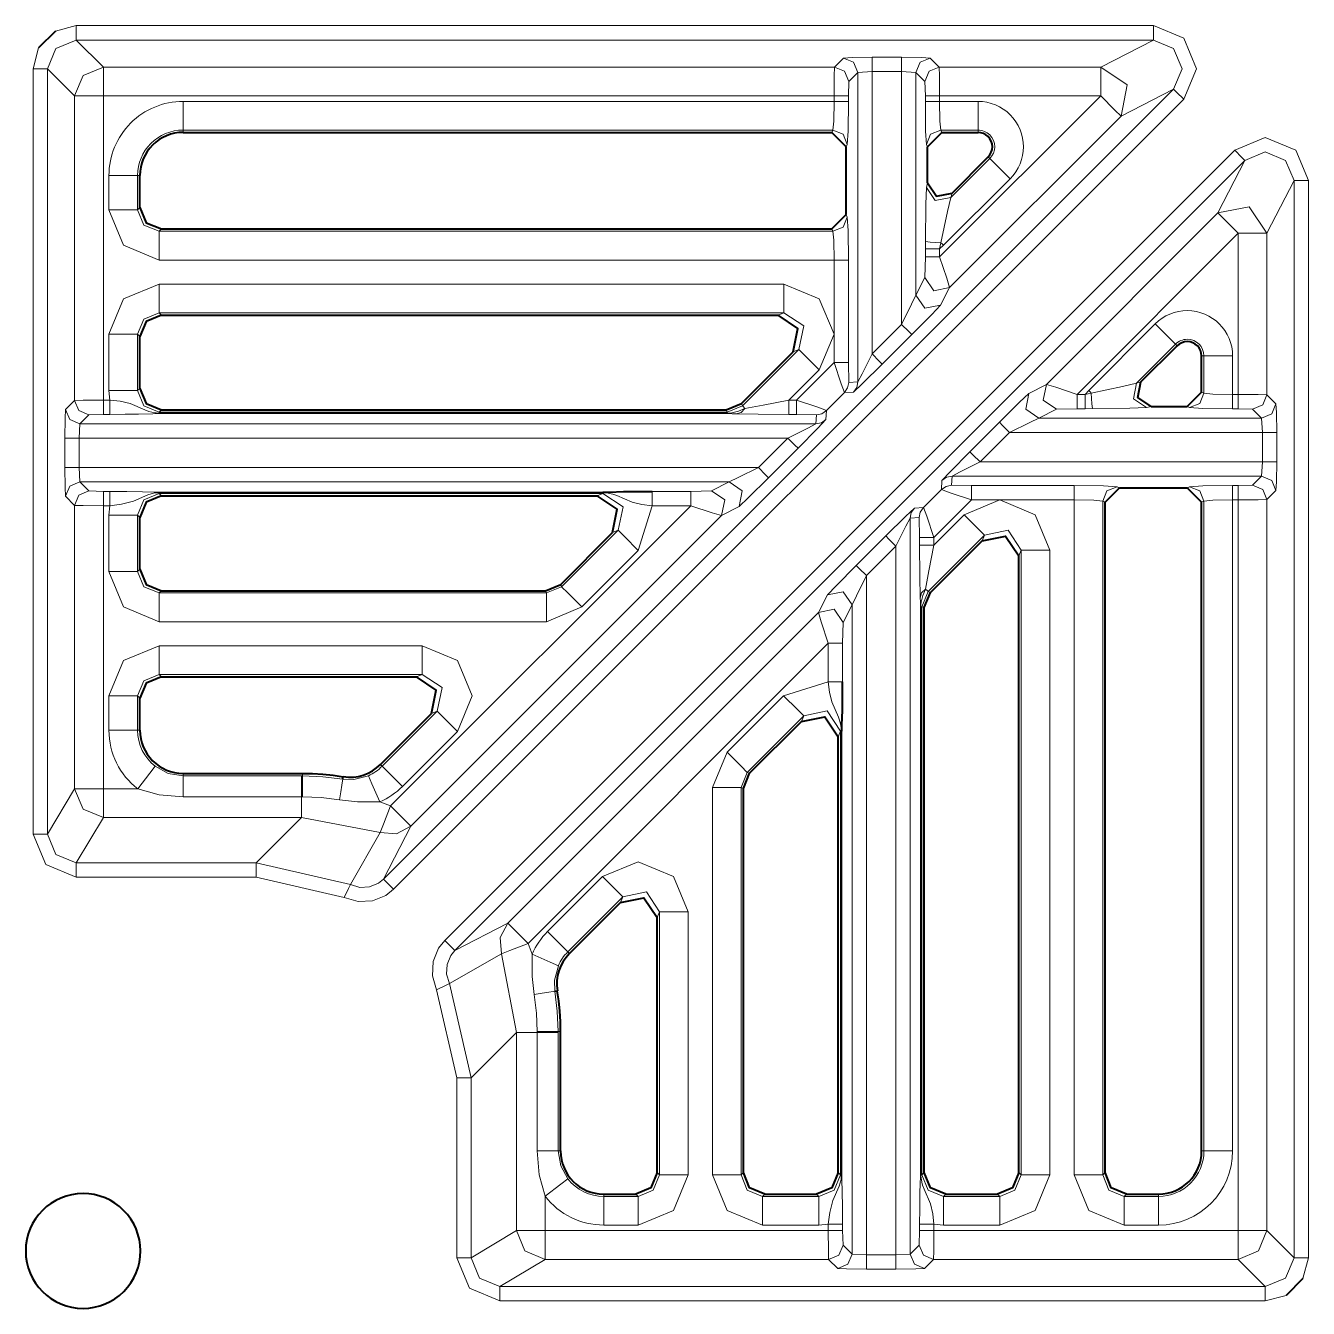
# Model space of a CAD drawing. Header units: millimetres. Extents: x 0 to 2941, y -405 to 1422.
# Drawn here: x 404.57 to 449.25, y 408.69 to 453.38 of the extents above; entities that cross this region are included whole.
import ezdxf

# ---------------------------------------------------------------- set-up
doc = ezdxf.new("R2010")
doc.units = ezdxf.units.MM
doc.layers.add('FINE', color=9, linetype='Continuous')
doc.layers.add('OUTLINE', color=7, linetype='Continuous')

msp = doc.modelspace()

# ---------------------------------------------------------------- linework, layer by layer
at = {"layer": 'FINE', "lineweight": 9}
for p, q in [((405.602, 453.189), (406.329, 453.377)), ((406.329, 453.377), (443.853, 453.377)), ((404.83, 451.878), (405.018, 452.605)), ((404.83, 425.213), (404.83, 451.878)), ((433.241, 451.434), (433.228, 450.934)), ((433.556, 451.749), (433.241, 451.434)), ((433.556, 451.749), (433.556, 440.966)), ((435.082, 451.775), (434.056, 451.775)), ((435.082, 451.775), (435.082, 442.968)), ((435.582, 451.749), (435.082, 451.775)), ((435.897, 451.434), (435.582, 451.749)), ((435.582, 443.992), (435.582, 451.749)), ((435.91, 450.934), (435.897, 451.434)), ((406.273, 440.321), (406.273, 450.934)), ((433.228, 450.934), (433.228, 450.739)), ((435.91, 450.739), (435.91, 450.934)), ((444.913, 450.817), (417.387, 423.291)), ((436.409, 450.739), (437.745, 450.739)), ((442.727, 450.227), (436.75, 444.25)), ((432.691, 449.74), (410.049, 449.74)), ((410.049, 449.74), (410.049, 449.659)), ((432.65, 449.659), (432.691, 449.74)), ((437.745, 449.659), (437.745, 449.74)), ((433.191, 449.241), (433.15, 449.158)), ((435.988, 449.158), (435.947, 449.241)), ((446.693, 449.037), (419.168, 421.511)), ((419.521, 421.158), (447.046, 448.683)), ((447.046, 448.683), (446.103, 446.851)), ((407.469, 446.961), (407.469, 448.158)), ((435.947, 447.744), (435.988, 447.901)), ((438.862, 448.041), (436.546, 445.725)), ((447.81, 446.144), (448.754, 447.977)), ((448.754, 447.977), (448.754, 410.453)), ((449.253, 410.453), (449.253, 447.977)), ((433.15, 446.793), (433.191, 446.711)), ((446.103, 446.851), (440.127, 440.874)), ((409.298, 446.294), (409.216, 446.212)), ((409.216, 446.212), (432.691, 446.212)), ((432.691, 446.212), (432.65, 446.294)), ((441.2, 440.533), (446.81, 446.144)), ((446.81, 446.144), (446.81, 440.533)), ((447.81, 440.521), (447.81, 446.144)), ((435.91, 445.602), (435.91, 445.862)), ((435.91, 445.324), (435.91, 445.602)), ((436.546, 445.725), (436.409, 445.602)), ((432.728, 445.213), (409.216, 445.213)), ((432.728, 441.643), (432.728, 445.213)), ((433.228, 445.213), (433.228, 441.643)), ((435.897, 444.604), (435.91, 445.324)), ((409.216, 444.373), (430.975, 444.373)), ((435.582, 443.992), (435.897, 444.604)), ((436.75, 444.25), (436.435, 443.638)), ((430.975, 443.375), (409.216, 443.375)), ((409.216, 443.375), (409.298, 443.294)), ((430.779, 443.294), (430.975, 443.375)), ((434.056, 441.942), (435.082, 442.968)), ((407.469, 440.661), (407.469, 442.626)), ((431.505, 442.096), (431.309, 442.015)), ((431.42, 440.334), (432.728, 441.643)), ((433.228, 441.643), (433.241, 440.948)), ((445.535, 441.869), (445.616, 441.869)), ((445.616, 441.869), (445.616, 440.571)), ((432.211, 441.39), (431.155, 440.334)), ((407.499, 440.334), (407.469, 440.661)), ((433.241, 440.948), (433.556, 440.966)), ((443.423, 440.964), (443.267, 440.924)), ((405.958, 440.006), (406.273, 440.321)), ((429.506, 440.213), (429.54, 440.131)), ((431.155, 440.334), (431.42, 440.334)), ((433.095, 440.595), (432.467, 439.968)), ((433.41, 440.613), (433.095, 440.595)), ((441.478, 440.533), (441.2, 440.533)), ((445.616, 440.571), (445.535, 440.611)), ((448.125, 440.205), (447.81, 440.521)), ((407.273, 439.834), (406.773, 439.822)), ((407.499, 439.834), (407.273, 439.834)), ((409.298, 439.993), (409.216, 439.912)), ((409.216, 439.912), (429.01, 439.912)), ((409.216, 439.88), (429.01, 439.88)), ((429.01, 439.863), (409.216, 439.863)), ((429.01, 439.912), (428.977, 439.993)), ((431.42, 439.834), (431.155, 439.834)), ((432.467, 439.968), (432.449, 439.653)), ((439.868, 439.705), (440.48, 440.021)), ((440.48, 440.021), (441.2, 440.033)), ((443.62, 440.071), (443.777, 440.112)), ((446.615, 440.033), (446.81, 440.033)), ((446.81, 440.033), (447.31, 440.021)), ((447.31, 440.021), (447.625, 439.705)), ((406.458, 439.506), (406.432, 439.006)), ((439.868, 439.705), (447.625, 439.705)), ((447.625, 439.705), (447.651, 439.206)), ((405.932, 437.981), (405.932, 439.006)), ((430.094, 437.981), (431.12, 439.006)), ((437.818, 438.18), (438.844, 439.206)), ((447.651, 439.206), (447.651, 438.18)), ((431.474, 438.653), (430.448, 437.627)), ((406.432, 437.981), (430.094, 437.981)), ((406.432, 437.981), (406.458, 437.481)), ((437.818, 438.18), (447.651, 438.18)), ((447.651, 438.18), (447.625, 437.68)), ((436.489, 437.534), (436.471, 437.218)), ((436.825, 437.365), (436.843, 437.68)), ((447.625, 437.68), (436.843, 437.68)), ((447.625, 437.68), (447.31, 437.365)), ((406.458, 437.481), (406.773, 437.166)), ((429.071, 437.481), (406.458, 437.481)), ((406.773, 437.166), (407.273, 437.153)), ((407.273, 437.153), (407.499, 437.153)), ((409.216, 437.124), (424.675, 437.124)), ((424.675, 437.107), (409.216, 437.107)), ((424.675, 437.075), (409.216, 437.075)), ((409.216, 437.075), (409.298, 436.993)), ((424.479, 436.993), (424.675, 437.075)), ((426.398, 437.153), (427.739, 437.153)), ((436.471, 437.218), (435.844, 436.591)), ((437.519, 437.352), (436.825, 437.365)), ((441.09, 437.352), (437.519, 437.352)), ((442.67, 437.274), (442.588, 437.315)), ((445.117, 437.315), (445.035, 437.274)), ((446.81, 437.352), (446.615, 437.352)), ((447.31, 437.365), (446.81, 437.352)), ((406.273, 426.786), (406.273, 436.666)), ((407.499, 436.653), (407.273, 436.653)), ((407.273, 436.653), (407.273, 426.786)), ((407.469, 436.326), (407.499, 436.653)), ((426.398, 436.653), (425.911, 435.09)), ((429.424, 436.627), (428.812, 436.312)), ((436.21, 435.543), (437.519, 436.852)), ((437.519, 436.852), (441.09, 436.852)), ((441.09, 436.852), (441.09, 413.34)), ((442.088, 413.34), (442.088, 436.815)), ((442.088, 436.815), (442.17, 436.774)), ((445.535, 436.774), (445.616, 436.815)), ((445.616, 436.815), (445.616, 414.172)), ((446.615, 414.172), (446.615, 436.852)), ((446.615, 436.852), (446.81, 436.852)), ((446.81, 436.852), (446.81, 411.397)), ((447.81, 411.397), (447.81, 436.865)), ((407.469, 434.361), (407.469, 436.326)), ((428.812, 436.312), (417.989, 425.49)), ((435.382, 410.582), (435.382, 436.22)), ((437.266, 436.335), (436.21, 435.279)), ((423.24, 433.831), (425.205, 435.796)), ((425.205, 435.796), (425.008, 435.715)), ((436.008, 433.664), (437.972, 435.629)), ((436.21, 435.279), (436.21, 435.543)), ((437.972, 435.629), (437.891, 435.432)), ((425.911, 435.09), (423.946, 433.125)), ((433.857, 434.218), (434.883, 435.244)), ((434.883, 435.244), (434.883, 410.556)), ((439.17, 434.903), (439.251, 435.099)), ((439.251, 435.099), (439.251, 413.34)), ((440.25, 413.34), (440.25, 435.099)), ((408.467, 434.361), (408.549, 434.442)), ((423.206, 433.913), (423.24, 433.831)), ((433.857, 410.556), (433.857, 434.218)), ((409.298, 433.693), (409.216, 433.612)), ((422.71, 433.612), (423.24, 433.831)), ((432.504, 433.548), (432.188, 432.936)), ((436.089, 433.63), (436.008, 433.664)), ((423.946, 433.125), (422.71, 432.613)), ((433.042, 432.582), (433.357, 433.194)), ((433.357, 433.194), (433.357, 410.582)), ((435.74, 433.134), (435.74, 413.34)), ((435.756, 413.34), (435.756, 433.134)), ((435.788, 433.134), (435.87, 433.101)), ((435.788, 413.34), (435.788, 433.134)), ((422.71, 432.613), (409.216, 432.613)), ((432.188, 432.936), (421.366, 422.113)), ((409.216, 431.773), (418.375, 431.773)), ((422.073, 421.406), (432.529, 431.862)), ((409.216, 430.775), (409.298, 430.693)), ((418.375, 430.775), (409.216, 430.775)), ((418.179, 430.693), (418.375, 430.775)), ((407.469, 428.828), (407.469, 430.026)), ((408.467, 430.026), (408.467, 428.828)), ((408.549, 429.944), (408.467, 430.026)), ((429.708, 427.364), (431.672, 429.329)), ((431.672, 429.329), (431.591, 429.132)), ((408.467, 428.828), (408.549, 428.828)), ((419.611, 428.79), (417.693, 426.871)), ((432.983, 428.799), (432.983, 413.34)), ((433, 413.34), (433, 428.799)), ((410.049, 427.328), (410.049, 427.242)), ((410.049, 427.242), (414.171, 427.242)), ((414.171, 427.242), (414.21, 427.242)), ((414.21, 427.328), (414.21, 427.242)), ((429.488, 426.834), (429.708, 427.364)), ((429.789, 427.33), (429.708, 427.364)), ((407.273, 426.786), (408.471, 426.786)), ((428.49, 426.834), (428.49, 413.34)), ((414.171, 426.515), (410.049, 426.515)), ((414.211, 426.515), (414.171, 426.515)), ((416.907, 426.334), (417.282, 426.197)), ((407.273, 425.787), (406.329, 424.213)), ((414.171, 425.787), (407.273, 425.787)), ((412.596, 424.213), (414.171, 425.787)), ((416.917, 425.267), (414.171, 425.787)), ((417.989, 425.49), (417.034, 423.645)), ((415.887, 423.452), (416.917, 425.267)), ((406.329, 424.213), (412.596, 424.213)), ((412.596, 424.213), (415.887, 423.452)), ((415.668, 423.003), (412.596, 423.713)), ((424.666, 423.735), (422.748, 421.816)), ((423.454, 421.11), (425.372, 423.029)), ((425.372, 423.029), (425.291, 422.832)), ((427.65, 413.34), (427.65, 422.499)), ((421.366, 422.113), (419.521, 421.158)), ((422.21, 421.031), (422.073, 421.406)), ((419.328, 420.011), (421.144, 421.04)), ((421.144, 421.04), (421.664, 418.295)), ((423.511, 421.053), (423.454, 421.11)), ((418.879, 419.792), (419.589, 416.72)), ((420.089, 416.72), (419.328, 420.011)), ((420.089, 416.72), (421.664, 418.295)), ((421.664, 418.295), (421.664, 411.397)), ((422.391, 418.335), (422.391, 418.295)), ((422.391, 418.295), (422.391, 414.172)), ((423.204, 418.333), (423.119, 418.333)), ((423.119, 418.295), (423.119, 418.333)), ((419.589, 416.72), (419.589, 410.452)), ((420.089, 410.452), (420.089, 416.72)), ((445.616, 414.172), (445.535, 414.172)), ((426.651, 413.34), (426.57, 413.421)), ((429.57, 413.421), (429.488, 413.34)), ((435.87, 413.421), (435.788, 413.34)), ((439.251, 413.34), (439.17, 413.421)), ((442.17, 413.421), (442.088, 413.34)), ((422.663, 411.397), (422.663, 412.595)), ((425.821, 412.672), (425.902, 412.591)), ((432.121, 412.672), (432.202, 412.591)), ((438.421, 412.672), (438.502, 412.591)), ((444.035, 412.672), (444.035, 412.591)), ((430.237, 411.592), (432.202, 411.592)), ((432.202, 411.592), (432.529, 411.623)), ((432.529, 411.623), (432.529, 411.397)), ((433.029, 411.397), (433.029, 411.623)), ((435.71, 411.623), (435.71, 411.397)), ((436.21, 411.623), (436.537, 411.592)), ((436.21, 411.397), (436.21, 411.623)), ((436.537, 411.592), (438.502, 411.592)), ((442.837, 411.592), (444.035, 411.592)), ((421.664, 411.397), (420.089, 410.452)), ((432.529, 411.397), (422.663, 411.397)), ((433.042, 410.897), (433.029, 411.397)), ((435.71, 411.397), (435.698, 410.897)), ((446.81, 411.397), (436.21, 411.397)), ((448.754, 410.453), (447.81, 411.397)), ((433.357, 410.582), (433.042, 410.897)), ((435.698, 410.897), (435.382, 410.582)), ((421.089, 409.453), (422.663, 410.397)), ((422.663, 410.397), (432.542, 410.397)), ((432.542, 410.397), (432.857, 410.082)), ((433.857, 410.556), (433.357, 410.582)), ((434.883, 410.556), (433.857, 410.556)), ((435.382, 410.582), (434.883, 410.556)), ((435.882, 410.082), (436.197, 410.397)), ((436.197, 410.397), (446.81, 410.397)), ((446.81, 410.397), (447.754, 409.453)), ((449.066, 409.726), (449.253, 410.453)), ((433.857, 410.056), (434.883, 410.056)), ((447.754, 409.453), (421.089, 409.453)), ((421.089, 408.954), (447.754, 408.954)), ((447.754, 408.954), (448.481, 409.141))]:
    msp.add_line(p, q, dxfattribs=at)
for points in [[(406.329, 452.877), (406.329, 453.028), (406.329, 453.377)], [(443.853, 452.877), (443.853, 453.028), (443.853, 453.377)], [(443.853, 453.377), (444.914, 452.938), (445.353, 451.878), (444.913, 450.817)], [(406.329, 452.877), (405.622, 452.585), (405.33, 451.878)], [(443.853, 452.877), (406.329, 452.877), (407.273, 451.933), (432.741, 451.933), (433.056, 452.249)], [(436.081, 452.249), (436.397, 451.933), (442.02, 451.933), (443.853, 452.877)], [(444.559, 451.17), (444.854, 451.878), (444.561, 452.585), (443.853, 452.877)], [(433.056, 452.249), (433.358, 452.267), (434.056, 452.275)], [(433.556, 451.749), (433.41, 452.102), (433.056, 452.249)], [(434.056, 451.775), (434.056, 452.123), (434.056, 452.275)], [(434.056, 452.275), (435.082, 452.275), (435.78, 452.267), (436.081, 452.249)], [(435.082, 451.775), (435.082, 452.123), (435.082, 452.275)], [(435.582, 451.749), (435.728, 452.102), (436.081, 452.249)], [(405.33, 451.878), (405.179, 451.878), (404.83, 451.878)], [(406.273, 450.934), (405.33, 451.878), (405.33, 425.213), (406.273, 426.786)], [(406.273, 450.934), (406.566, 451.641), (407.273, 451.933)], [(407.273, 450.934), (407.273, 451.632), (407.273, 451.933)], [(432.728, 450.934), (432.732, 451.632), (432.741, 451.933)], [(433.241, 451.434), (433.094, 451.787), (432.741, 451.933)], [(435.897, 451.434), (436.043, 451.787), (436.397, 451.933)], [(436.397, 451.933), (436.406, 451.632), (436.409, 450.934)], [(442.02, 451.933), (442.942, 451.316), (442.727, 450.227)], [(442.02, 450.934), (442.02, 451.632), (442.02, 451.933)], [(434.056, 441.942), (434.056, 451.775), (433.556, 451.749)], [(407.273, 450.934), (406.575, 450.934), (406.273, 450.934)], [(432.728, 450.934), (407.273, 450.934), (407.273, 440.334), (407.499, 440.334)], [(410.049, 450.739), (432.728, 450.739), (432.728, 450.934)], [(417.034, 423.645), (444.559, 451.17), (442.727, 450.227)], [(433.228, 450.934), (433.077, 450.934), (432.728, 450.934)], [(435.91, 450.934), (436.061, 450.934), (436.409, 450.934)], [(442.02, 450.934), (436.409, 450.934), (436.409, 450.739)], [(436.409, 445.602), (436.409, 445.324), (442.02, 450.934)], [(442.727, 450.227), (442.515, 450.438), (442.02, 450.934)], [(444.559, 451.17), (444.665, 451.065), (444.913, 450.817)], [(410.049, 449.74), (410.049, 450.05), (410.049, 450.739)], [(432.691, 449.74), (432.718, 450.05), (432.728, 450.739)], [(433.228, 450.739), (433.077, 450.739), (432.728, 450.739)], [(433.228, 450.739), (433.217, 449.706), (433.191, 449.241)], [(435.91, 450.739), (436.061, 450.739), (436.409, 450.739)], [(435.947, 449.241), (435.92, 449.706), (435.91, 450.739)], [(436.409, 450.739), (436.42, 450.05), (436.447, 449.74)], [(437.745, 450.739), (437.745, 450.05), (437.745, 449.74)], [(433.191, 449.241), (433.044, 449.593), (432.691, 449.74)], [(435.947, 449.241), (436.093, 449.593), (436.447, 449.74)], [(437.745, 449.74), (436.447, 449.74), (436.487, 449.659)], [(449.253, 447.977), (448.814, 449.038), (447.754, 449.477), (446.693, 449.037)], [(436.84, 447.547), (436.8, 447.391), (438.156, 448.747), (438.098, 448.805)], [(438.862, 448.041), (438.375, 448.528), (438.156, 448.747)], [(447.046, 448.683), (446.941, 448.789), (446.693, 449.037)], [(447.046, 448.683), (447.754, 448.978), (448.461, 448.685), (448.754, 447.977)], [(408.467, 448.158), (408.157, 448.158), (407.469, 448.158)], [(408.549, 448.158), (408.467, 448.158), (408.467, 446.961), (408.549, 447.042)], [(448.754, 447.977), (448.905, 447.977), (449.253, 447.977)], [(435.91, 445.862), (435.922, 447.158), (435.947, 447.744)], [(436.8, 447.391), (436.256, 447.285), (435.947, 447.744)], [(436.8, 447.391), (436.681, 446.898), (436.455, 445.816)], [(408.467, 446.961), (408.157, 446.961), (407.469, 446.961)], [(409.216, 445.213), (407.98, 445.725), (407.469, 446.961)], [(408.467, 446.961), (408.685, 446.43), (409.216, 446.212)], [(447.81, 446.144), (447.192, 447.066), (446.103, 446.851)], [(432.691, 446.212), (433.044, 446.358), (433.191, 446.711)], [(433.191, 446.711), (433.217, 446.246), (433.228, 445.213)], [(446.103, 446.851), (446.315, 446.639), (446.81, 446.144)], [(409.216, 446.212), (409.216, 445.902), (409.216, 445.213)], [(432.728, 445.213), (432.718, 445.902), (432.691, 446.212)], [(446.81, 446.144), (447.508, 446.144), (447.81, 446.144)], [(436.455, 445.816), (436.078, 445.829), (435.91, 445.862)], [(436.409, 445.602), (436.061, 445.602), (435.91, 445.602)], [(436.546, 445.725), (436.501, 445.771), (436.455, 445.816), (436.409, 445.602)], [(432.728, 445.213), (433.077, 445.213), (433.228, 445.213)], [(436.409, 445.324), (436.061, 445.324), (435.91, 445.324)], [(436.409, 445.324), (436.654, 444.577), (436.75, 444.25)], [(407.469, 442.626), (407.98, 443.862), (409.216, 444.373)], [(409.216, 443.375), (409.216, 443.685), (409.216, 444.373)], [(430.975, 443.375), (430.975, 443.685), (430.975, 444.373)], [(430.975, 444.373), (432.216, 443.863), (432.728, 442.629), (432.211, 441.39)], [(436.75, 444.25), (436.206, 444.143), (435.897, 444.604)], [(435.082, 442.968), (435.431, 443.673), (435.582, 443.992)], [(436.435, 443.638), (435.891, 443.53), (435.582, 443.992)], [(409.216, 443.375), (408.685, 443.157), (408.467, 442.626)], [(431.505, 442.096), (431.68, 442.918), (430.975, 443.375)], [(436.435, 443.638), (436.133, 443.319), (435.435, 442.614), (434.409, 441.589)], [(435.435, 442.614), (435.33, 442.72), (435.082, 442.968)], [(443.917, 442.986), (441.601, 440.67), (441.478, 440.533)], [(443.917, 442.986), (444.404, 442.499), (444.623, 442.28)], [(408.467, 442.626), (408.157, 442.626), (407.469, 442.626)], [(408.549, 442.544), (408.467, 442.626), (408.467, 440.661), (408.549, 440.742)], [(429.627, 440.045), (429.566, 440.105), (429.54, 440.131), (431.505, 442.096)], [(432.211, 441.39), (431.724, 441.877), (431.505, 442.096)], [(443.267, 440.924), (444.623, 442.28), (444.681, 442.222)], [(432.728, 441.643), (433.077, 441.643), (433.228, 441.643)], [(433.095, 440.595), (432.98, 440.903), (432.728, 441.643)], [(434.409, 441.589), (433.712, 440.898), (433.41, 440.613)], [(433.556, 440.966), (433.707, 441.251), (434.056, 441.942)], [(434.409, 441.589), (434.304, 441.694), (434.056, 441.942)], [(446.615, 441.869), (445.926, 441.869), (445.616, 441.869)], [(446.81, 440.533), (446.615, 440.533), (446.615, 441.869)], [(408.467, 440.661), (408.157, 440.661), (407.469, 440.661)], [(408.467, 440.661), (408.685, 440.13), (409.216, 439.912)], [(433.095, 440.595), (433.203, 440.757), (433.241, 440.948)], [(433.41, 440.613), (433.518, 440.775), (433.556, 440.966)], [(440.127, 440.874), (439.514, 440.559), (439.195, 440.257), (438.491, 439.559)], [(440.127, 440.874), (440.019, 440.329), (440.48, 440.021)], [(441.2, 440.533), (440.453, 440.777), (440.127, 440.874)], [(443.267, 440.924), (442.774, 440.805), (441.692, 440.579), (441.478, 440.533)], [(441.601, 440.67), (441.647, 440.625), (441.692, 440.579)], [(443.267, 440.924), (443.161, 440.38), (443.62, 440.071)], [(406.273, 440.321), (406.575, 440.33), (407.273, 440.334)], [(406.773, 439.822), (406.42, 439.968), (406.273, 440.321)], [(407.273, 439.834), (407.273, 439.985), (407.273, 440.334)], [(407.499, 439.834), (407.499, 439.985), (407.499, 440.334)], [(407.499, 440.334), (407.863, 440.291), (408.206, 440.213), (408.724, 439.988), (408.861, 439.937), (408.968, 439.908), (409.113, 439.885), (409.183, 439.88), (409.216, 439.88), (409.216, 439.901), (409.216, 439.912)], [(429.627, 440.045), (430.261, 440.16), (431.155, 440.334)], [(431.155, 439.834), (431.155, 439.985), (431.155, 440.334)], [(431.42, 439.834), (431.42, 439.985), (431.42, 440.334)], [(431.42, 440.334), (432.159, 440.082), (432.467, 439.968)], [(439.514, 440.559), (439.407, 440.014), (439.868, 439.705)], [(441.2, 440.533), (441.2, 440.184), (441.2, 440.033)], [(441.478, 440.533), (441.478, 440.184), (441.478, 440.033)], [(441.692, 440.579), (441.705, 440.201), (441.738, 440.034)], [(445.117, 440.071), (445.469, 440.217), (445.616, 440.571)], [(446.615, 440.533), (445.926, 440.544), (445.616, 440.571)], [(446.615, 440.033), (446.615, 440.184), (446.615, 440.533)], [(446.81, 440.033), (446.81, 440.184), (446.81, 440.533)], [(447.81, 440.521), (447.508, 440.53), (446.81, 440.533)], [(447.31, 440.021), (447.663, 440.167), (447.81, 440.521)], [(447.625, 439.705), (447.979, 439.852), (448.125, 440.205)], [(448.151, 438.18), (448.151, 439.206), (448.143, 439.903), (448.125, 440.205)], [(405.932, 439.006), (405.94, 439.704), (405.958, 440.006)], [(406.458, 439.506), (406.105, 439.653), (405.958, 440.006)], [(406.773, 439.822), (406.458, 439.506), (432.096, 439.506), (432.114, 439.821), (431.42, 439.834)], [(409.216, 439.863), (409.204, 439.863), (409.176, 439.863), (409.117, 439.862), (409.068, 439.86), (408.994, 439.858), (408.5, 439.843), (408.029, 439.837), (407.499, 439.834)], [(409.216, 439.863), (409.216, 439.868), (409.216, 439.88)], [(429.01, 439.88), (429.01, 439.901), (429.01, 439.912), (429.54, 440.131)], [(429.01, 439.88), (429.081, 439.882), (429.167, 439.891), (429.405, 439.951), (429.627, 440.045)], [(429.01, 439.863), (429.01, 439.868), (429.01, 439.88)], [(429.317, 439.854), (429.178, 439.859), (429.071, 439.863), (429.037, 439.863), (429.01, 439.863)], [(429.317, 439.854), (429.489, 439.906), (429.627, 440.045)], [(431.155, 439.834), (430.081, 439.84), (429.317, 439.854)], [(432.114, 439.821), (432.305, 439.859), (432.467, 439.968)], [(441.2, 440.033), (441.478, 440.033), (441.738, 440.034)], [(441.738, 440.034), (443.034, 440.046), (443.62, 440.071)], [(445.035, 440.112), (445.117, 440.071), (445.582, 440.044), (446.615, 440.033)], [(431.12, 439.006), (431.811, 439.355), (432.096, 439.506)], [(432.449, 439.653), (432.164, 439.351), (431.474, 438.653)], [(432.449, 439.653), (432.287, 439.544), (432.096, 439.506)], [(438.491, 439.559), (437.465, 438.533), (436.774, 437.835), (436.489, 437.534)], [(438.491, 439.559), (438.596, 439.453), (438.844, 439.206)], [(447.651, 439.206), (438.844, 439.206), (439.549, 439.555), (439.868, 439.705)], [(406.432, 439.006), (406.083, 439.006), (405.932, 439.006)], [(431.12, 439.006), (406.432, 439.006), (406.432, 437.981)], [(431.474, 438.653), (431.368, 438.759), (431.12, 439.006)], [(447.651, 439.206), (448, 439.206), (448.151, 439.206)], [(437.465, 438.533), (437.57, 438.428), (437.818, 438.18)], [(406.432, 437.981), (406.083, 437.981), (405.932, 437.981)], [(406.273, 436.666), (405.958, 436.981), (405.94, 437.283), (405.932, 437.981)], [(429.071, 437.481), (429.39, 437.632), (430.094, 437.981)], [(430.448, 437.627), (430.342, 437.733), (430.094, 437.981)], [(436.843, 437.68), (437.128, 437.831), (437.818, 438.18)], [(447.651, 438.18), (448, 438.18), (448.151, 438.18)], [(447.81, 436.865), (448.125, 437.18), (448.143, 437.482), (448.151, 438.18)], [(430.448, 437.627), (429.743, 436.929), (429.424, 436.627)], [(436.489, 437.534), (436.651, 437.642), (436.843, 437.68)], [(447.625, 437.68), (447.979, 437.534), (448.125, 437.18)], [(405.958, 436.981), (406.105, 437.334), (406.458, 437.481)], [(406.273, 436.666), (406.42, 437.019), (406.773, 437.166)], [(407.273, 436.653), (407.273, 437.002), (407.273, 437.153)], [(407.499, 436.653), (407.499, 437.002), (407.499, 437.153)], [(407.499, 437.153), (408.091, 437.15), (408.639, 437.14), (409.047, 437.127), (409.155, 437.124), (409.189, 437.124), (409.216, 437.124)], [(409.216, 437.107), (409.146, 437.105), (409.059, 437.096), (408.82, 437.036), (408.32, 436.814), (407.906, 436.703), (407.499, 436.653)], [(409.216, 437.075), (408.685, 436.857), (408.467, 436.326)], [(409.216, 437.107), (409.216, 437.119), (409.216, 437.124)], [(409.216, 437.075), (409.216, 437.085), (409.216, 437.107)], [(424.675, 437.107), (424.675, 437.119), (424.675, 437.124)], [(426.398, 436.653), (426.035, 436.695), (425.693, 436.773), (425.165, 437.003), (425.026, 437.053), (424.866, 437.091), (424.784, 437.102), (424.712, 437.106), (424.675, 437.107)], [(424.675, 437.075), (424.675, 437.085), (424.675, 437.107)], [(425.205, 435.796), (425.38, 436.618), (424.675, 437.075)], [(426.398, 436.653), (426.398, 437.002), (426.398, 437.153)], [(427.739, 437.153), (428.458, 437.166), (429.071, 437.481)], [(427.739, 436.653), (427.739, 437.002), (427.739, 437.153)], [(428.812, 436.312), (428.92, 436.857), (428.458, 437.166)], [(429.424, 436.627), (429.532, 437.172), (429.071, 437.481)], [(436.471, 437.218), (436.633, 437.327), (436.825, 437.365)], [(436.471, 437.218), (436.779, 437.104), (437.519, 436.852)], [(437.519, 436.852), (437.519, 437.201), (437.519, 437.352)], [(441.09, 436.852), (441.09, 437.201), (441.09, 437.352)], [(442.588, 437.315), (442.122, 437.341), (441.09, 437.352)], [(442.088, 436.815), (442.235, 437.168), (442.588, 437.315)], [(446.615, 437.352), (445.582, 437.341), (445.117, 437.315)], [(445.117, 437.315), (445.469, 437.168), (445.616, 436.815)], [(446.615, 437.352), (446.615, 437.201), (446.615, 436.852)], [(446.81, 437.352), (446.81, 437.201), (446.81, 436.852)], [(447.31, 437.365), (447.663, 437.218), (447.81, 436.865)], [(407.273, 436.653), (406.575, 436.657), (406.273, 436.666)], [(417.282, 426.197), (427.739, 436.653), (426.398, 436.653)], [(428.812, 436.312), (428.486, 436.409), (427.739, 436.653)], [(440.25, 435.099), (439.739, 436.34), (438.505, 436.852), (437.266, 436.335)], [(441.09, 436.852), (441.778, 436.841), (442.088, 436.815)], [(445.616, 436.815), (445.926, 436.841), (446.615, 436.852)], [(446.81, 436.852), (447.508, 436.856), (447.81, 436.865)], [(408.467, 436.326), (408.157, 436.326), (407.469, 436.326)], [(408.549, 436.244), (408.467, 436.326), (408.467, 434.361)], [(435.844, 436.591), (435.529, 436.573), (435.227, 436.288), (434.529, 435.598)], [(434.883, 435.244), (435.231, 435.935), (435.382, 436.22)], [(435.529, 436.573), (435.42, 436.411), (435.382, 436.22)], [(435.382, 436.22), (435.697, 436.238), (435.71, 435.543)], [(435.697, 436.238), (435.735, 436.429), (435.844, 436.591)], [(436.21, 435.543), (435.959, 436.283), (435.844, 436.591)], [(437.266, 436.335), (437.753, 435.848), (437.972, 435.629)], [(425.911, 435.09), (425.424, 435.577), (425.205, 435.796)], [(437.972, 435.629), (438.794, 435.804), (439.251, 435.099)], [(434.529, 435.598), (433.503, 434.572), (432.805, 433.867), (432.504, 433.548)], [(434.529, 435.598), (434.635, 435.492), (434.883, 435.244)], [(435.71, 435.543), (435.861, 435.543), (436.21, 435.543)], [(435.71, 435.543), (435.71, 435.279), (435.716, 434.205), (435.731, 433.441)], [(435.71, 435.279), (435.861, 435.279), (436.21, 435.279)], [(435.921, 433.751), (436.036, 434.385), (436.21, 435.279)], [(439.251, 435.099), (439.561, 435.099), (440.25, 435.099)], [(408.467, 434.361), (408.157, 434.361), (407.469, 434.361)], [(409.216, 432.613), (407.98, 433.125), (407.469, 434.361)], [(408.467, 434.361), (408.685, 433.83), (409.216, 433.612)], [(433.503, 434.572), (433.609, 434.466), (433.857, 434.218)], [(433.357, 433.194), (433.508, 433.513), (433.857, 434.218)], [(409.216, 433.612), (422.71, 433.612), (422.677, 433.693)], [(409.216, 432.613), (409.216, 433.302), (409.216, 433.612)], [(422.71, 432.613), (422.71, 433.302), (422.71, 433.612)], [(423.946, 433.125), (423.459, 433.612), (423.24, 433.831)], [(432.504, 433.548), (433.048, 433.656), (433.357, 433.194)], [(435.731, 433.441), (435.782, 433.612), (435.921, 433.751)], [(435.756, 433.134), (435.758, 433.205), (435.767, 433.291), (435.827, 433.529), (435.921, 433.751)], [(435.756, 433.134), (435.777, 433.134), (435.788, 433.134), (436.008, 433.664)], [(435.921, 433.751), (435.982, 433.69), (436.008, 433.664)], [(432.188, 432.936), (432.733, 433.044), (433.042, 432.582)], [(435.731, 433.441), (435.736, 433.302), (435.739, 433.195), (435.739, 433.161), (435.74, 433.134)], [(435.74, 433.134), (435.744, 433.134), (435.756, 433.134)], [(432.188, 432.936), (432.285, 432.61), (432.529, 431.862)], [(433.029, 430.522), (433.029, 431.862), (433.042, 432.582)], [(407.469, 430.026), (407.98, 431.262), (409.216, 431.773)], [(409.216, 431.773), (409.216, 431.085), (409.216, 430.775)], [(418.375, 430.775), (418.375, 431.085), (418.375, 431.773)], [(418.375, 431.773), (419.616, 431.263), (420.128, 430.029), (419.611, 428.79)], [(432.529, 431.862), (432.529, 430.522), (430.966, 430.035)], [(432.529, 431.862), (432.878, 431.862), (433.029, 431.862)], [(409.216, 430.775), (408.685, 430.557), (408.467, 430.026)], [(418.905, 429.496), (419.08, 430.318), (418.375, 430.775)], [(432.529, 430.522), (432.878, 430.522), (433.029, 430.522)], [(432.529, 430.522), (432.571, 430.159), (432.649, 429.816), (432.879, 429.289), (432.929, 429.15), (432.967, 428.99), (432.978, 428.908), (432.983, 428.836), (432.983, 428.799)], [(407.469, 430.026), (408.157, 430.026), (408.467, 430.026)], [(430.966, 430.035), (429.001, 428.07), (428.49, 426.834)], [(430.966, 430.035), (431.453, 429.548), (431.672, 429.329)], [(416.929, 427.635), (416.986, 427.578), (418.905, 429.496), (418.709, 429.415)], [(418.905, 429.496), (419.124, 429.277), (419.611, 428.79)], [(431.672, 429.329), (432.494, 429.504), (432.951, 428.799)], [(407.469, 428.828), (408.157, 428.828), (408.467, 428.828)], [(432.87, 428.603), (432.951, 428.799), (432.951, 413.34), (432.87, 413.421)], [(432.951, 428.799), (432.962, 428.799), (432.983, 428.799)], [(432.983, 428.799), (432.995, 428.799), (433, 428.799)], [(429.001, 428.07), (429.488, 427.583), (429.708, 427.364)], [(408.471, 426.786), (408.892, 427.331), (409.082, 427.576)], [(409.082, 427.576), (409.536, 427.329), (410.049, 427.242)], [(410.049, 426.515), (410.049, 427.025), (410.049, 427.242)], [(414.171, 426.515), (414.171, 427.025), (414.171, 427.242)], [(414.21, 427.242), (414.21, 427.025), (414.211, 426.515)], [(414.21, 427.242), (414.915, 427.213), (415.617, 427.127)], [(415.618, 427.131), (415.996, 427.117), (416.505, 427.248)], [(416.505, 427.248), (416.63, 426.964), (416.907, 426.334)], [(416.986, 427.578), (417.206, 427.358), (417.693, 426.871)], [(407.273, 426.786), (406.575, 426.786), (406.273, 426.786)], [(407.273, 425.787), (406.567, 426.08), (406.273, 426.786)], [(407.273, 425.787), (407.273, 426.095), (407.273, 426.786)], [(410.049, 426.515), (409.213, 426.586), (408.471, 426.786)], [(415.617, 427.131), (415.607, 427.067), (415.582, 426.915), (415.546, 426.689), (415.502, 426.41)], [(428.49, 426.834), (429.178, 426.834), (429.488, 426.834)], [(429.488, 413.34), (429.488, 426.834), (429.57, 426.801)], [(414.171, 425.787), (414.171, 426.002), (414.171, 426.515)], [(415.499, 426.408), (414.856, 426.487), (414.211, 426.515)], [(416.907, 426.334), (416.128, 426.334), (415.5, 426.41)], [(416.917, 425.267), (417.031, 425.557), (417.282, 426.197)], [(417.989, 425.49), (417.778, 425.701), (417.282, 426.197)], [(417.989, 425.49), (417.486, 425.218), (416.917, 425.267)], [(405.33, 425.213), (405.179, 425.213), (404.83, 425.213)], [(412.596, 423.713), (406.329, 423.713), (405.269, 424.152), (404.83, 425.213)], [(405.33, 425.213), (405.622, 424.505), (406.329, 424.213)], [(406.329, 423.713), (406.329, 424.059), (406.329, 424.213)], [(412.596, 423.713), (412.596, 424.059), (412.596, 424.213)], [(427.65, 422.499), (427.139, 423.74), (425.905, 424.251), (424.666, 423.735)], [(415.887, 423.452), (416.209, 423.357), (416.544, 423.375), (416.855, 423.502), (417.034, 423.645)], [(417.387, 423.291), (417.14, 423.539), (417.034, 423.645)], [(425.372, 423.029), (425.153, 423.248), (424.666, 423.735)], [(415.668, 423.003), (415.818, 423.312), (415.887, 423.452)], [(417.387, 423.291), (417.119, 423.078), (416.653, 422.888), (416.151, 422.862), (415.668, 423.003)], [(425.372, 423.029), (426.194, 423.204), (426.651, 422.499)], [(426.57, 422.303), (426.651, 422.499), (426.651, 413.34)], [(426.651, 422.499), (426.961, 422.499), (427.65, 422.499)], [(421.366, 422.113), (421.095, 421.61), (421.144, 421.04)], [(421.366, 422.113), (421.577, 421.902), (422.073, 421.406)], [(419.168, 421.511), (418.954, 421.243), (418.764, 420.777), (418.738, 420.274), (418.879, 419.792)], [(419.168, 421.511), (419.415, 421.263), (419.521, 421.158)], [(421.144, 421.04), (421.434, 421.155), (422.073, 421.406)], [(423.454, 421.11), (423.234, 421.33), (422.748, 421.816)], [(419.328, 420.011), (419.233, 420.332), (419.251, 420.668), (419.379, 420.979), (419.521, 421.158)], [(423.125, 420.628), (422.84, 420.753), (422.21, 421.031)], [(422.21, 421.031), (422.21, 420.252), (422.286, 419.623)], [(423.007, 419.742), (422.993, 420.12), (423.125, 420.628)], [(418.879, 419.792), (419.188, 419.942), (419.328, 420.011)], [(422.284, 419.623), (422.364, 418.979), (422.391, 418.335)], [(423.007, 419.74), (422.944, 419.731), (422.791, 419.706), (422.565, 419.67), (422.286, 419.625)], [(423.119, 418.333), (423.089, 419.039), (423.003, 419.741)], [(421.664, 418.295), (421.879, 418.295), (422.391, 418.295)], [(423.119, 418.333), (422.901, 418.334), (422.391, 418.335)], [(422.391, 418.295), (422.901, 418.295), (423.119, 418.295)], [(423.204, 414.172), (423.119, 414.172), (423.119, 418.295)], [(419.589, 416.72), (419.935, 416.72), (420.089, 416.72)], [(422.391, 414.172), (422.901, 414.172), (423.119, 414.172)], [(422.391, 414.172), (422.462, 413.336), (422.663, 412.595)], [(423.453, 413.205), (423.206, 413.66), (423.119, 414.172)], [(445.616, 414.172), (445.926, 414.172), (446.615, 414.172)], [(422.663, 412.595), (423.207, 413.016), (423.453, 413.205)], [(424.704, 411.592), (425.902, 411.592), (427.138, 412.104), (427.65, 413.34)], [(426.651, 413.34), (426.433, 412.809), (425.902, 412.591)], [(427.65, 413.34), (426.961, 413.34), (426.651, 413.34)], [(428.49, 413.34), (429.178, 413.34), (429.488, 413.34)], [(428.49, 413.34), (429.001, 412.104), (430.237, 411.592)], [(430.237, 412.591), (429.706, 412.809), (429.488, 413.34)], [(432.951, 413.34), (432.733, 412.809), (432.202, 412.591)], [(432.983, 413.34), (432.981, 413.27), (432.972, 413.183), (432.912, 412.943), (432.69, 412.444), (432.579, 412.03), (432.529, 411.623)], [(432.951, 413.34), (432.962, 413.34), (432.983, 413.34)], [(432.983, 413.34), (432.995, 413.34), (433, 413.34)], [(433.029, 411.623), (433.026, 412.215), (433.017, 412.763), (433.004, 413.171), (433, 413.278), (433, 413.313), (433, 413.34)], [(435.74, 413.34), (435.74, 413.327), (435.739, 413.3), (435.738, 413.241), (435.736, 413.192), (435.734, 413.118), (435.72, 412.624), (435.713, 412.153), (435.71, 411.623)], [(435.74, 413.34), (435.744, 413.34), (435.756, 413.34)], [(436.21, 411.623), (436.167, 411.987), (436.089, 412.33), (435.865, 412.848), (435.813, 412.985), (435.784, 413.091), (435.761, 413.237), (435.757, 413.307), (435.756, 413.34)], [(435.756, 413.34), (435.777, 413.34), (435.788, 413.34)], [(436.537, 412.591), (436.006, 412.809), (435.788, 413.34)], [(439.251, 413.34), (439.033, 412.809), (438.502, 412.591)], [(438.502, 411.592), (439.738, 412.104), (440.25, 413.34)], [(439.251, 413.34), (439.561, 413.34), (440.25, 413.34)], [(442.088, 413.34), (441.778, 413.34), (441.09, 413.34)], [(441.09, 413.34), (441.601, 412.104), (442.837, 411.592)], [(442.837, 412.591), (442.306, 412.809), (442.088, 413.34)], [(425.902, 412.591), (424.704, 412.591), (424.704, 412.672)], [(424.704, 411.592), (424.704, 412.281), (424.704, 412.591)], [(425.902, 411.592), (425.902, 412.281), (425.902, 412.591)], [(432.202, 412.591), (430.237, 412.591), (430.319, 412.672)], [(430.237, 412.591), (430.237, 412.281), (430.237, 411.592)], [(432.202, 412.591), (432.202, 412.281), (432.202, 411.592)], [(438.502, 412.591), (436.537, 412.591), (436.619, 412.672)], [(436.537, 412.591), (436.537, 412.281), (436.537, 411.592)], [(438.502, 412.591), (438.502, 412.281), (438.502, 411.592)], [(444.035, 412.591), (442.837, 412.591), (442.919, 412.672)], [(442.837, 412.591), (442.837, 412.281), (442.837, 411.592)], [(444.035, 412.591), (444.035, 412.281), (444.035, 411.592)], [(432.529, 411.623), (432.878, 411.623), (433.029, 411.623)], [(435.71, 411.623), (435.861, 411.623), (436.21, 411.623)], [(421.664, 411.397), (421.971, 411.397), (422.663, 411.397)], [(421.664, 411.397), (421.956, 410.691), (422.663, 410.397)], [(422.663, 411.397), (422.663, 410.699), (422.663, 410.397)], [(432.529, 411.397), (432.878, 411.397), (433.029, 411.397)], [(432.529, 411.397), (432.533, 410.699), (432.542, 410.397)], [(435.71, 411.397), (435.861, 411.397), (436.21, 411.397)], [(436.197, 410.397), (436.206, 410.699), (436.21, 411.397)], [(446.81, 410.397), (447.517, 410.69), (447.81, 411.397)], [(446.81, 411.397), (447.508, 411.397), (447.81, 411.397)], [(446.81, 411.397), (446.81, 410.699), (446.81, 410.397)], [(432.542, 410.397), (432.895, 410.544), (433.042, 410.897)], [(435.698, 410.897), (435.844, 410.544), (436.197, 410.397)], [(419.589, 410.452), (419.935, 410.452), (420.089, 410.452)], [(419.589, 410.452), (420.029, 409.392), (421.089, 408.954)], [(421.089, 409.453), (420.382, 409.746), (420.089, 410.452)], [(432.857, 410.082), (433.21, 410.228), (433.357, 410.582)], [(433.857, 410.556), (433.857, 410.207), (433.857, 410.056)], [(434.883, 410.556), (434.883, 410.207), (434.883, 410.056)], [(435.382, 410.582), (435.529, 410.228), (435.882, 410.082)], [(448.754, 410.453), (448.461, 409.746), (447.754, 409.453)], [(448.754, 410.453), (448.905, 410.453), (449.253, 410.453)], [(432.857, 410.082), (433.159, 410.064), (433.857, 410.056)], [(434.883, 410.056), (435.58, 410.064), (435.882, 410.082)], [(421.089, 409.453), (421.089, 409.302), (421.089, 408.954)], [(447.754, 409.453), (447.754, 409.302), (447.754, 408.954)]]:
    msp.add_lwpolyline(points, dxfattribs=at)
for points in [[(410.049, 450.739, 0.414243), (407.469, 448.158)], [(438.862, 448.041, 0.414152), (438.862, 450.276, 0.198884), (437.745, 450.738)], [(410.049, 449.74, 0.414245), (408.467, 448.158)], [(438.156, 448.747, 0.414102), (438.156, 449.569, 0.198945), (437.745, 449.74)], [(446.615, 441.869, 0.414174), (445.035, 443.449, 0.198858), (443.917, 442.986)], [(445.616, 441.869, 0.414148), (445.035, 442.45, 0.198758), (444.623, 442.28)], [(407.469, 428.828, 0.232244), (408.471, 426.786)], [(408.467, 428.828, 0.232249), (409.082, 427.576)], [(416.505, 427.248, 0.093125), (416.986, 427.578)], [(416.907, 426.334, 0.093024), (417.693, 426.871)], [(422.748, 421.816, 0.093062), (422.21, 421.031)], [(423.454, 421.11, 0.093148), (423.125, 420.629)], [(444.035, 412.591, 0.414214), (445.616, 414.172)], [(444.035, 411.592, 0.414204), (446.615, 414.172)], [(423.453, 413.205, 0.232246), (424.704, 412.591)], [(422.663, 412.595, 0.232309), (424.704, 411.592)]]:
    msp.add_lwpolyline(points, format="xyb", dxfattribs=at)
at = {"layer": 'OUTLINE', "lineweight": 40}
for p, q in [((405.602, 453.189), (405.018, 452.605)), ((410.049, 449.659), (432.65, 449.659)), ((433.15, 449.158), (432.65, 449.659)), ((436.487, 449.659), (435.988, 449.158)), ((436.487, 449.659), (437.745, 449.659)), ((433.15, 446.793), (433.15, 449.158)), ((435.988, 447.901), (435.988, 449.158)), ((436.84, 447.547), (438.098, 448.805)), ((408.549, 447.042), (408.549, 448.158)), ((432.65, 446.294), (433.15, 446.793)), ((409.298, 446.294), (432.65, 446.294)), ((409.298, 443.294), (430.779, 443.294)), ((408.549, 440.742), (408.549, 442.544)), ((429.506, 440.213), (431.309, 442.015)), ((443.423, 440.964), (444.681, 442.222)), ((445.535, 440.611), (445.535, 441.869)), ((428.977, 439.993), (429.506, 440.213)), ((445.535, 440.611), (445.035, 440.112)), ((409.298, 439.993), (428.977, 439.993)), ((443.777, 440.112), (445.035, 440.112)), ((442.17, 436.774), (442.67, 437.274)), ((442.67, 437.274), (445.035, 437.274)), ((445.035, 437.274), (445.535, 436.774)), ((409.298, 436.993), (424.479, 436.993)), ((442.17, 413.421), (442.17, 436.774)), ((445.535, 414.172), (445.535, 436.774)), ((408.549, 434.442), (408.549, 436.244)), ((423.206, 433.913), (425.008, 435.715)), ((436.089, 433.63), (437.891, 435.432)), ((439.17, 413.421), (439.17, 434.903)), ((422.677, 433.693), (423.206, 433.913)), ((409.298, 433.693), (422.677, 433.693)), ((435.87, 433.101), (436.089, 433.63)), ((435.87, 413.421), (435.87, 433.101)), ((409.298, 430.693), (418.179, 430.693)), ((408.549, 428.828), (408.549, 429.944)), ((416.929, 427.635), (418.709, 429.415)), ((429.789, 427.33), (431.591, 429.132)), ((432.87, 413.421), (432.87, 428.603)), ((410.049, 427.328), (414.21, 427.328)), ((415.618, 427.131), (415.631, 427.215)), ((426.57, 413.421), (426.57, 422.303)), ((423.007, 419.742), (423.091, 419.755)), ((424.704, 412.672), (425.821, 412.672)), ((430.319, 412.672), (432.121, 412.672)), ((436.619, 412.672), (438.421, 412.672)), ((442.919, 412.672), (444.035, 412.672)), ((449.066, 409.726), (448.481, 409.141))]:
    msp.add_line(p, q, dxfattribs=at)
for points in [[(410.049, 449.658, 0.414214), (408.549, 448.158)], [(438.098, 448.805, 0.414278), (438.098, 449.512, 0.198972), (437.745, 449.658)], [(445.535, 441.869, 0.414163), (445.035, 442.369, 0.19883), (444.681, 442.222)], [(408.549, 428.828, 0.414214), (410.049, 427.328)], [(415.631, 427.215, 0.240539), (416.929, 427.635)], [(423.511, 421.053, 0.24045), (423.091, 419.755)], [(423.204, 414.172, 0.414197), (424.704, 412.672)], [(444.035, 412.672, 0.414205), (445.535, 414.172)]]:
    msp.add_lwpolyline(points, format="xyb", dxfattribs=at)
for points in [[(435.988, 447.901), (436.296, 447.438), (436.84, 447.547)], [(408.549, 447.042), (408.768, 446.513), (409.298, 446.294)], [(409.298, 443.294), (408.768, 443.074), (408.549, 442.544)], [(431.309, 442.015), (431.473, 442.832), (430.779, 443.294)], [(408.549, 440.742), (408.768, 440.213), (409.298, 439.993)], [(443.777, 440.112), (443.314, 440.42), (443.423, 440.964)], [(424.675, 437.124), (424.69, 437.124), (424.719, 437.124), (424.753, 437.124), (424.825, 437.127), (424.9, 437.129), (425.399, 437.143), (425.869, 437.15), (426.398, 437.153)], [(409.298, 436.993), (408.768, 436.774), (408.549, 436.244)], [(425.008, 435.715), (425.173, 436.532), (424.479, 436.993)], [(437.891, 435.432), (438.708, 435.597), (439.17, 434.903)], [(408.549, 434.442), (408.768, 433.913), (409.298, 433.693)], [(409.298, 430.693), (408.768, 430.474), (408.549, 429.944)], [(418.709, 429.415), (418.873, 430.232), (418.179, 430.693)], [(433, 428.799), (433, 428.814), (433, 428.843), (433.001, 428.877), (433.003, 428.949), (433.005, 429.024), (433.02, 429.522), (433.026, 429.992), (433.029, 430.522)], [(431.591, 429.132), (432.408, 429.297), (432.87, 428.603)], [(414.21, 427.328), (414.565, 427.32), (414.92, 427.298), (415.276, 427.262), (415.631, 427.211)], [(429.57, 413.421), (429.57, 426.801), (429.789, 427.33)], [(423.511, 421.053), (425.291, 422.832), (426.108, 422.997), (426.57, 422.303)], [(423.204, 414.172), (423.204, 418.333), (423.197, 418.689), (423.175, 419.044), (423.138, 419.4), (423.087, 419.755)], [(426.57, 413.421), (426.35, 412.892), (425.821, 412.672)], [(430.319, 412.672), (429.789, 412.892), (429.57, 413.421)], [(432.87, 413.421), (432.65, 412.892), (432.121, 412.672)], [(436.619, 412.672), (436.089, 412.892), (435.87, 413.421)], [(439.17, 413.421), (438.95, 412.892), (438.421, 412.672)], [(442.919, 412.672), (442.389, 412.892), (442.17, 413.421)]]:
    msp.add_lwpolyline(points, dxfattribs=at)
msp.add_lwpolyline([(404.567, 410.691, 0.414176), (406.567, 408.69, 0.414232), (408.567, 410.691, 0.414245), (406.567, 412.69, 0.414201)], format="xyb", close=True, dxfattribs=at)

doc.saveas('drawing.dxf')
